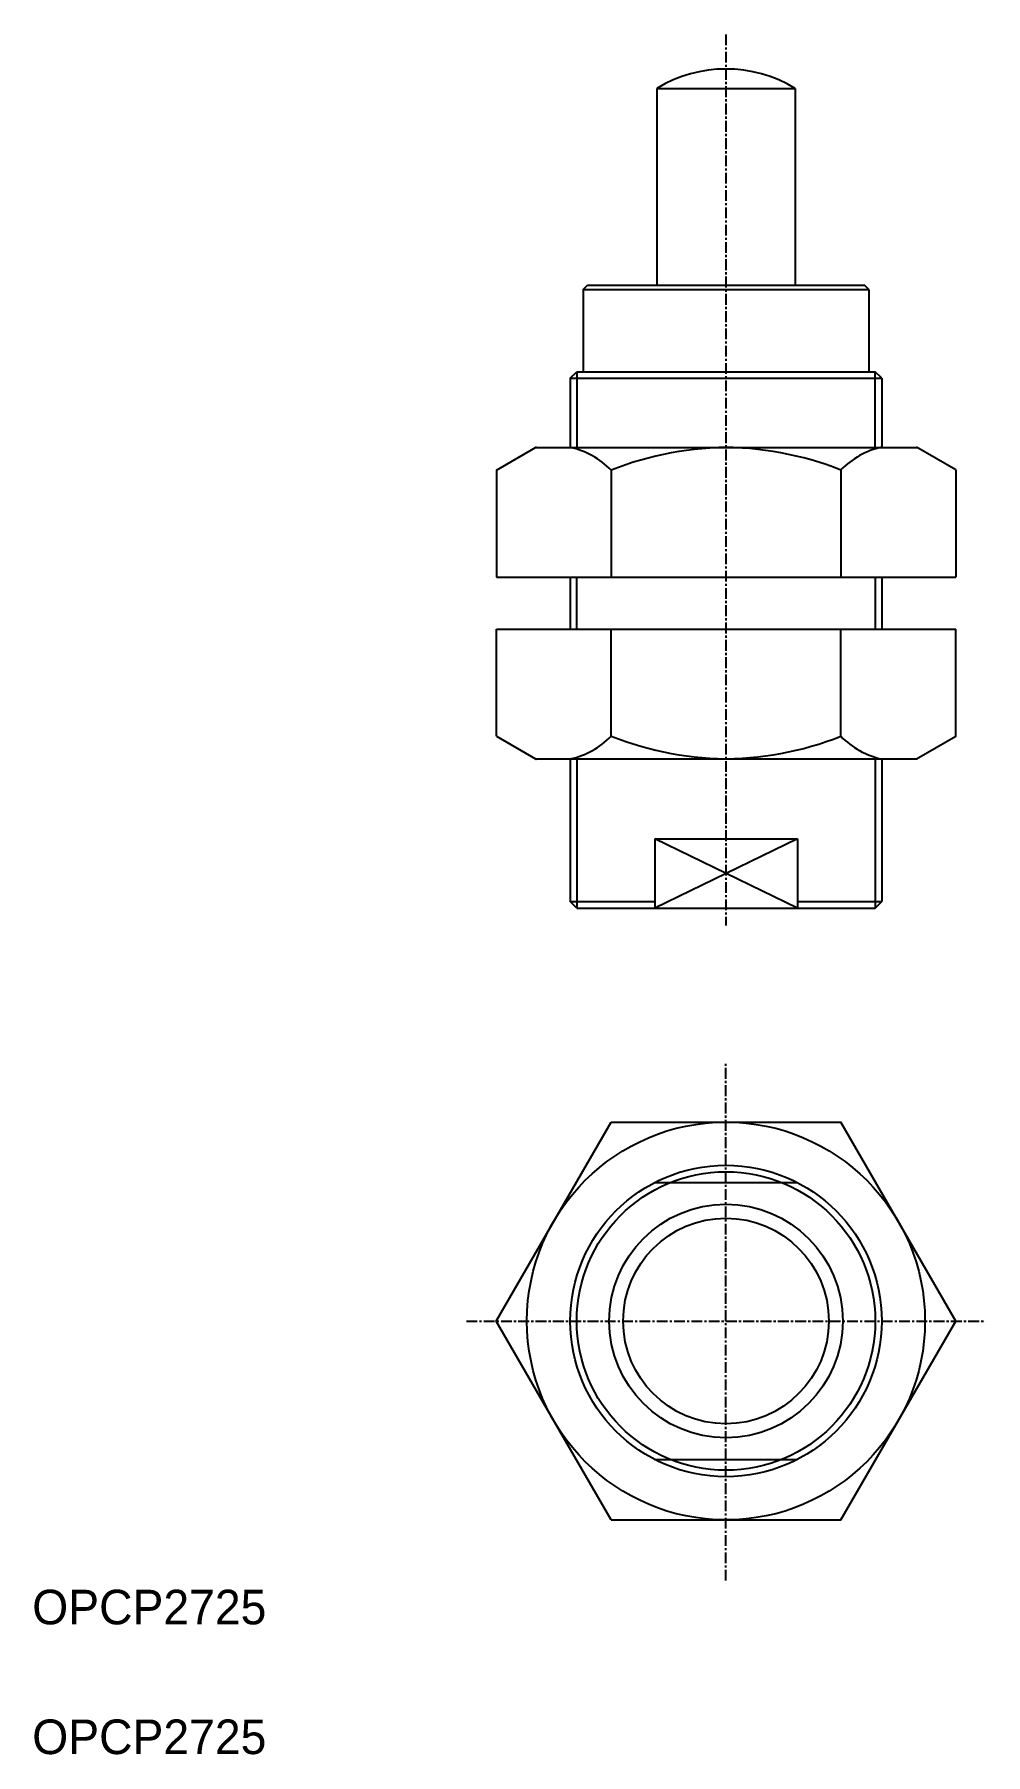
# Model space of a CAD drawing. Extents: x 10 to 120, y 10 to 209.
import ezdxf

# ---------------------------------------------------------------- set-up
doc = ezdxf.new("R2010")
doc.units = 0
doc.linetypes.add('CENTER', pattern=[2, 1.25, -0.25, 0.25, -0.25])
doc.layers.get('0').update_dxf_attribs({"linetype": 'CONTINUOUS'})
doc.layers.add('CENTER', color=1, linetype='CENTER')

msp = doc.modelspace()

# ---------------------------------------------------------------- linework, layer by layer
at = {"color": 7}
for p, q in [((82.18, 202.56), (82.18, 179.81)), ((98.18, 202.56), (98.18, 179.81)), ((116.73, 158.47), (112.18, 161.09)), ((63.64, 158.44), (68.18, 161.06)), ((116.74, 158.46), (116.74, 146.06)), ((116.74, 127.66), (116.74, 140.06)), ((63.64, 127.68), (68.18, 125.06)), ((116.73, 127.65), (112.18, 125.04)), ((81.94, 115.81), (81.94, 107.81)), ((98.43, 115.81), (98.43, 107.81))]:
    msp.add_line(p, q, dxfattribs=at)
at = {"color": 7, "linetype": 'CONTINUOUS'}
for p, q in [((82.18, 202.56), (98.18, 202.56)), ((73.68, 179.31), (74.18, 179.81)), ((73.68, 179.31), (106.68, 179.31)), ((73.68, 179.31), (73.68, 169.81)), ((74.18, 179.81), (106.18, 179.81)), ((82.18, 179.81), (82.18, 179.81)), ((90.18, 179.81), (90.18, 179.81)), ((106.68, 179.31), (106.18, 179.81)), ((106.68, 179.31), (106.68, 169.81)), ((72.18, 169.06), (72.93, 169.81)), ((72.18, 169.06), (108.18, 169.06)), ((72.18, 169.06), (72.18, 161.06)), ((72.93, 169.81), (107.43, 169.81)), ((108.18, 169.06), (107.43, 169.81)), ((108.18, 169.06), (108.18, 161.06)), ((68.18, 161.06), (112.29, 161.06)), ((63.64, 158.44), (63.64, 146.06)), ((76.9, 158.44), (76.9, 146.06)), ((103.46, 158.45), (103.47, 146.08)), ((63.64, 146.06), (116.74, 146.06)), ((63.64, 146.06), (116.74, 146.06)), ((72.18, 146.06), (72.18, 140.06)), ((108.18, 146.06), (108.18, 140.06)), ((63.64, 140.06), (116.74, 140.06)), ((63.64, 127.68), (63.64, 140.06)), ((76.9, 127.68), (76.9, 140.06)), ((103.46, 127.67), (103.47, 140.05)), ((68.18, 125.06), (112.29, 125.06)), ((72.18, 125.06), (72.18, 108.56)), ((108.18, 125.06), (108.18, 108.56)), ((81.94, 115.81), (98.43, 115.81)), ((72.18, 108.56), (81.94, 108.56)), ((72.93, 107.81), (72.18, 108.56)), ((72.93, 107.81), (107.43, 107.81)), ((98.43, 108.56), (108.18, 108.56)), ((107.43, 107.81), (108.18, 108.56)), ((63.62, 60.07), (76.9, 83.07)), ((76.9, 83.07), (103.46, 83.07)), ((116.74, 60.07), (103.46, 83.07)), ((81.93, 76.07), (98.43, 76.07)), ((76.9, 37.07), (63.62, 60.07)), ((103.46, 37.07), (116.74, 60.07)), ((81.93, 44.07), (98.43, 44.07)), ((76.9, 37.07), (103.46, 37.07))]:
    msp.add_line(p, q, dxfattribs=at)
at = {"color": 3, "linetype": 'CONTINUOUS'}
for p, q in [((72.93, 169.81), (72.93, 161.06)), ((107.43, 161.06), (107.43, 169.81)), ((72.93, 140.06), (72.93, 146.06)), ((107.43, 146.06), (107.43, 140.06)), ((72.93, 125.06), (72.93, 107.81)), ((107.43, 125.06), (107.43, 107.81)), ((98.43, 115.81), (81.94, 107.81)), ((98.43, 107.81), (81.94, 115.81))]:
    msp.add_line(p, q, dxfattribs=at)
at = {"color": 7, "linetype": 'CONTINUOUS'}
for radius in [23, 18, 11.88]:
    msp.add_circle((90.18, 60.07), radius, dxfattribs=at)
at = {"color": 3, "linetype": 'CONTINUOUS'}
for radius in [17.25, 13.5]:
    msp.add_circle((90.18, 60.07), radius, dxfattribs=at)
at = {"color": 7, "linetype": 'CONTINUOUS'}
msp.add_arc((90.18, 189.48), 15.33, 58.5402, 121.4598, dxfattribs=at)
at = {"color": 7}
for centre, radius, start, end in [((70.13, 151.8), 9.49, 101.4701, 101.7571), ((70.13, 151.8), 9.49, 44.4067, 77.5023), ((70.18, 145.93), 15.26, 79.6204, 82.4708), ((90.68, 123.58), 37.48, 89.4893, 111.5697), ((89.72, 123.58), 37.48, 68.4959, 90.5764), ((110.24, 151.82), 9.49, 102.5633, 135.659), ((70.13, 134.32), 9.49, 282.4977, 315.5933), ((90.68, 162.54), 37.48, 248.4303, 270.5107), ((89.72, 162.54), 37.48, 269.4236, 291.5041), ((110.24, 134.3), 9.49, 224.341, 257.4367), ((70.13, 134.32), 9.49, 258.2429, 258.5299)]:
    msp.add_arc(centre, radius, start, end, dxfattribs=at)
at = {"layer": 'CENTER', "color": 1, "linetype": 'CENTER'}
for p, q in [((90.18, 208.81), (90.18, 105.81)), ((90.18, 30.07), (90.18, 90.07)), ((60.18, 60.07), (120.18, 60.07))]:
    msp.add_line(p, q, dxfattribs=at)

# ---------------------------------------------------------------- texts
at = {"color": 7, "linetype": 'CONTINUOUS'}
for p in [(10, 25), (10, 10)]:
    msp.add_text('OPCP2725', height=4, dxfattribs=at).set_placement(p)

doc.saveas('drawing.dxf')
